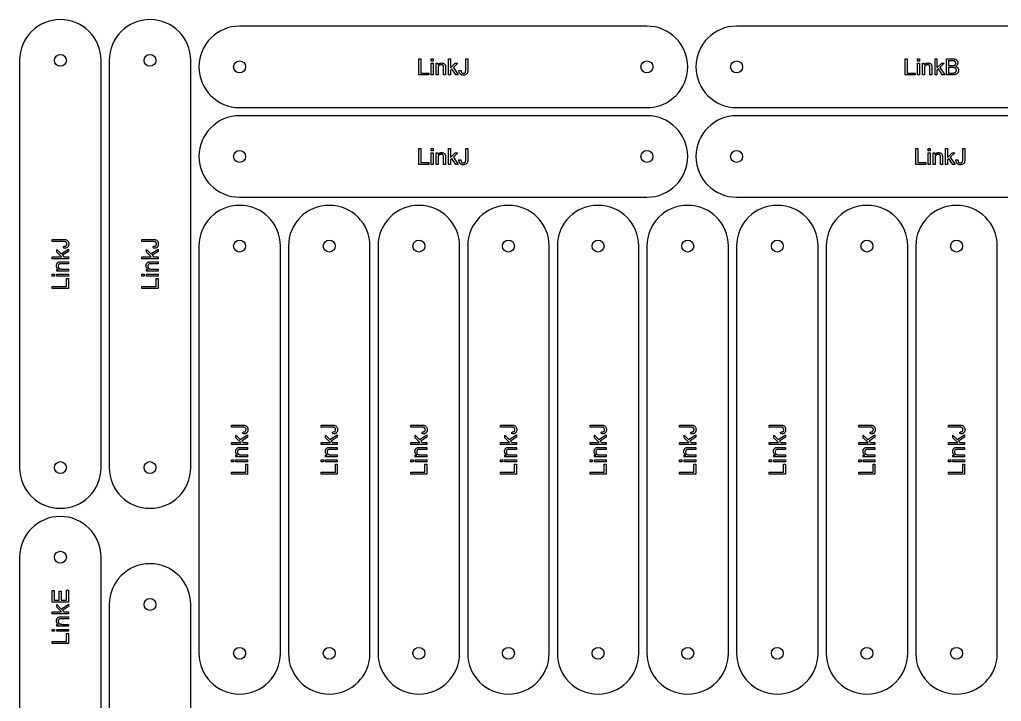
# Model space of a CAD drawing. Header units: millimetres. Extents: x 18 to 1176, y 18 to 1180.
# Drawn here: x 18 to 741, y 677 to 1180 of the extents above; entities that cross this region are included whole.
import ezdxf

# ---------------------------------------------------------------- set-up
doc = ezdxf.new("R2010")
doc.units = ezdxf.units.MM
doc.layers.add('cut', color=5, linetype='Continuous', true_color=0x0000ff)
doc.layers.add('line engraving', color=1, linetype='Continuous', true_color=0xff0000)

msp = doc.modelspace()

# ---------------------------------------------------------------- linework, layer by layer
at = {"layer": 'cut', "color": 5, "true_color": 0x0000ff}
for points in [[(18, 1149.6), (18, 849.6, 1), (78, 849.6), (78, 1149.6, 1)], [(84, 1149.6), (84, 849.6, 1), (144, 849.6), (144, 1149.6, 1)], [(180, 1114.8), (480, 1114.8, 1), (480, 1174.8), (180, 1174.8, 1)], [(795, 1114.8, 1), (795, 1174.8), (546, 1174.8, 1), (546, 1114.8)], [(180, 1048.8), (480, 1048.8, 1), (480, 1108.8), (180, 1108.8, 1)], [(546, 1048.8), (846, 1048.8, 1), (846, 1108.8), (546, 1108.8, 1)], [(150, 1012.8), (150, 712.8, 1), (210, 712.8), (210, 1012.8, 1)], [(216, 1012.8), (216, 712.8, 1), (276, 712.8), (276, 1012.8, 1)], [(282, 1012.8), (282, 712.8, 1), (342, 712.8), (342, 1012.8, 1)], [(348, 1012.8), (348, 712.8, 1), (408, 712.8), (408, 1012.8, 1)], [(414, 1012.8), (414, 712.8, 1), (474, 712.8), (474, 1012.8, 1)], [(480, 1012.8), (480, 712.8, 1), (540, 712.8), (540, 1012.8, 1)], [(546, 1012.8), (546, 712.8, 1), (606, 712.8), (606, 1012.8, 1)], [(612, 1012.8), (612, 712.8, 1), (672, 712.8), (672, 1012.8, 1)], [(678, 1012.8), (678, 712.8, 1), (738, 712.8), (738, 1012.8, 1)], [(18, 783.6), (18, 448.8, 1), (78, 448.8), (78, 783.6, 1)], [(84, 748.8), (84, 448.8, 1), (144, 448.8), (144, 748.8, 1)]]:
    msp.add_lwpolyline(points, format="xyb", close=True, dxfattribs=at)
for centre in [(48, 1149.6), (114, 1149.6), (180, 1144.8), (480, 1144.8), (546, 1144.8), (180, 1078.8), (480, 1078.8), (546, 1078.8), (180, 1012.8), (246, 1012.8), (312, 1012.8), (378, 1012.8), (444, 1012.8), (510, 1012.8), (576, 1012.8), (642, 1012.8), (708, 1012.8), (48, 849.6), (114, 849.6), (48, 783.6), (114, 748.8), (180, 712.8), (246, 712.8), (312, 712.8), (378, 712.8), (444, 712.8), (510, 712.8), (576, 712.8), (642, 712.8), (708, 712.8)]:
    msp.add_circle(centre, 4.4, dxfattribs=at)
at = {"layer": 'line engraving', "color": 1, "true_color": 0xff0000}
for points in [[(311.91, 1138.87), (311.91, 1150.73), (313.48, 1150.73), (313.48, 1140.27), (319.32, 1140.27), (319.32, 1138.87), (311.91, 1138.87)], [(321.01, 1149.06), (321.01, 1150.73), (322.47, 1150.73), (322.47, 1149.06), (321.01, 1149.06)], [(333.91, 1138.87), (333.91, 1150.73), (335.36, 1150.73), (335.36, 1143.97), (338.81, 1147.46), (340.69, 1147.46), (337.41, 1144.27), (341.03, 1138.87), (339.23, 1138.87), (336.39, 1143.26), (335.36, 1142.28), (335.36, 1138.87), (333.91, 1138.87)], [(341.57, 1142.24), (342.98, 1142.43), (343, 1142.1), (343.04, 1141.8), (343.08, 1141.53), (343.14, 1141.29), (343.21, 1141.07), (343.29, 1140.87), (343.39, 1140.71), (343.49, 1140.57), (343.74, 1140.35), (344.03, 1140.19), (344.37, 1140.1), (344.75, 1140.07), (345.03, 1140.08), (345.3, 1140.14), (345.54, 1140.22), (345.77, 1140.34), (345.96, 1140.49), (346.13, 1140.66), (346.26, 1140.85), (346.36, 1141.07), (346.43, 1141.34), (346.48, 1141.68), (346.51, 1142.08), (346.52, 1142.56), (346.52, 1150.73), (348.09, 1150.73), (348.09, 1142.65), (348.08, 1142.29), (348.07, 1141.95), (348.04, 1141.63), (348, 1141.33), (347.95, 1141.05), (347.89, 1140.79), (347.81, 1140.56), (347.73, 1140.34), (347.52, 1139.96), (347.26, 1139.62), (346.95, 1139.34), (346.59, 1139.1), (346.18, 1138.91), (345.74, 1138.78), (345.26, 1138.69), (344.76, 1138.67), (344.38, 1138.68), (344.02, 1138.72), (343.69, 1138.79), (343.38, 1138.89), (343.09, 1139.02), (342.83, 1139.17), (342.58, 1139.36), (342.36, 1139.57), (342.17, 1139.8), (342, 1140.07), (341.86, 1140.36), (341.75, 1140.68), (341.67, 1141.03), (341.61, 1141.4), (341.57, 1141.81), (341.57, 1142.24)], [(670.14, 1138.87), (670.14, 1150.73), (671.71, 1150.73), (671.71, 1140.27), (677.55, 1140.27), (677.55, 1138.87), (670.14, 1138.87)], [(679.24, 1149.06), (679.24, 1150.73), (680.7, 1150.73), (680.7, 1149.06), (679.24, 1149.06)], [(692.13, 1138.87), (692.13, 1150.73), (693.59, 1150.73), (693.59, 1143.97), (697.04, 1147.46), (698.92, 1147.46), (695.64, 1144.27), (699.25, 1138.87), (697.46, 1138.87), (694.62, 1143.26), (693.59, 1142.28), (693.59, 1138.87), (692.13, 1138.87)], [(700.53, 1138.87), (700.53, 1150.73), (704.98, 1150.73), (705.31, 1150.72), (705.63, 1150.71), (705.92, 1150.68), (706.21, 1150.64), (706.47, 1150.59), (706.72, 1150.53), (706.95, 1150.45), (707.16, 1150.37), (707.55, 1150.17), (707.89, 1149.91), (708.19, 1149.61), (708.45, 1149.26), (708.65, 1148.88), (708.8, 1148.5), (708.88, 1148.1), (708.91, 1147.7), (708.89, 1147.32), (708.81, 1146.96), (708.68, 1146.61), (708.5, 1146.26), (708.27, 1145.94), (707.98, 1145.66), (707.64, 1145.4), (707.25, 1145.18), (707.51, 1145.09), (707.76, 1144.99), (707.99, 1144.88), (708.21, 1144.75), (708.4, 1144.61), (708.59, 1144.46), (708.76, 1144.29), (708.91, 1144.1), (709.04, 1143.91), (709.16, 1143.71), (709.26, 1143.5), (709.34, 1143.28), (709.41, 1143.05), (709.45, 1142.81), (709.48, 1142.56), (709.49, 1142.31), (709.46, 1141.9), (709.4, 1141.5), (709.29, 1141.12), (709.13, 1140.76), (708.95, 1140.42), (708.74, 1140.13), (708.51, 1139.87), (708.26, 1139.66), (707.99, 1139.47), (707.68, 1139.31), (707.34, 1139.18), (706.97, 1139.07), (706.55, 1138.98), (706.1, 1138.92), (705.6, 1138.88), (705.05, 1138.87), (700.53, 1138.87)], [(321.01, 1138.87), (321.01, 1147.46), (322.47, 1147.46), (322.47, 1138.87), (321.01, 1138.87)], [(324.69, 1138.87), (324.69, 1147.46), (326, 1147.46), (326, 1146.24), (326.25, 1146.57), (326.52, 1146.86), (326.82, 1147.1), (327.15, 1147.3), (327.51, 1147.46), (327.89, 1147.57), (328.3, 1147.63), (328.73, 1147.66), (329.11, 1147.64), (329.48, 1147.59), (329.82, 1147.5), (330.16, 1147.38), (330.46, 1147.23), (330.73, 1147.05), (330.95, 1146.86), (331.13, 1146.64), (331.28, 1146.41), (331.41, 1146.15), (331.51, 1145.87), (331.59, 1145.57), (331.62, 1145.33), (331.65, 1145.01), (331.66, 1144.62), (331.67, 1144.15), (331.67, 1138.87), (330.21, 1138.87), (330.21, 1144.1), (330.2, 1144.51), (330.17, 1144.87), (330.11, 1145.18), (330.04, 1145.43), (329.94, 1145.64), (329.8, 1145.82), (329.64, 1145.99), (329.44, 1146.13), (329.21, 1146.25), (328.97, 1146.33), (328.7, 1146.38), (328.42, 1146.39), (328.19, 1146.38), (327.97, 1146.36), (327.76, 1146.31), (327.56, 1146.25), (327.36, 1146.16), (327.17, 1146.06), (326.99, 1145.94), (326.82, 1145.8), (326.66, 1145.64), (326.52, 1145.44), (326.41, 1145.21), (326.31, 1144.95), (326.24, 1144.65), (326.18, 1144.32), (326.15, 1143.96), (326.14, 1143.56), (326.14, 1138.87), (324.69, 1138.87)], [(679.24, 1138.87), (679.24, 1147.46), (680.7, 1147.46), (680.7, 1138.87), (679.24, 1138.87)], [(682.91, 1138.87), (682.91, 1147.46), (684.22, 1147.46), (684.22, 1146.24), (684.47, 1146.57), (684.75, 1146.86), (685.05, 1147.1), (685.38, 1147.3), (685.73, 1147.46), (686.12, 1147.57), (686.52, 1147.63), (686.96, 1147.66), (687.34, 1147.64), (687.7, 1147.59), (688.05, 1147.5), (688.38, 1147.38), (688.69, 1147.23), (688.95, 1147.05), (689.18, 1146.86), (689.36, 1146.64), (689.51, 1146.41), (689.63, 1146.15), (689.74, 1145.87), (689.81, 1145.57), (689.85, 1145.33), (689.87, 1145.01), (689.89, 1144.62), (689.89, 1144.15), (689.89, 1138.87), (688.44, 1138.87), (688.44, 1144.1), (688.43, 1144.51), (688.39, 1144.87), (688.34, 1145.18), (688.27, 1145.43), (688.17, 1145.64), (688.03, 1145.82), (687.86, 1145.99), (687.66, 1146.13), (687.44, 1146.25), (687.19, 1146.33), (686.93, 1146.38), (686.65, 1146.39), (686.42, 1146.38), (686.2, 1146.36), (685.99, 1146.31), (685.78, 1146.25), (685.59, 1146.16), (685.4, 1146.06), (685.22, 1145.94), (685.04, 1145.8), (684.89, 1145.64), (684.75, 1145.44), (684.63, 1145.21), (684.54, 1144.95), (684.46, 1144.65), (684.41, 1144.32), (684.38, 1143.96), (684.37, 1143.56), (684.37, 1138.87), (682.91, 1138.87)], [(702.1, 1145.75), (704.67, 1145.75), (705.15, 1145.76), (705.56, 1145.78), (705.9, 1145.82), (706.16, 1145.88), (706.44, 1145.99), (706.69, 1146.12), (706.89, 1146.28), (707.06, 1146.47), (707.2, 1146.69), (707.29, 1146.94), (707.35, 1147.21), (707.37, 1147.51), (707.35, 1147.8), (707.3, 1148.07), (707.21, 1148.32), (707.08, 1148.55), (706.93, 1148.76), (706.74, 1148.93), (706.52, 1149.06), (706.27, 1149.16), (706.13, 1149.2), (705.96, 1149.24), (705.77, 1149.27), (705.56, 1149.29), (705.32, 1149.31), (705.06, 1149.32), (704.78, 1149.33), (704.47, 1149.33), (702.1, 1149.33), (702.1, 1145.75)], [(702.1, 1140.27), (705.05, 1140.27), (705.41, 1140.27), (705.7, 1140.28), (705.94, 1140.3), (706.12, 1140.33), (706.38, 1140.38), (706.62, 1140.46), (706.83, 1140.54), (707.03, 1140.65), (707.2, 1140.78), (707.36, 1140.93), (707.5, 1141.11), (707.63, 1141.31), (707.73, 1141.53), (707.8, 1141.78), (707.85, 1142.03), (707.86, 1142.31), (707.84, 1142.63), (707.78, 1142.93), (707.67, 1143.21), (707.52, 1143.46), (707.33, 1143.69), (707.12, 1143.88), (706.86, 1144.03), (706.58, 1144.15), (706.24, 1144.24), (705.84, 1144.3), (705.38, 1144.33), (704.84, 1144.35), (702.1, 1144.35), (702.1, 1140.27)], [(311.91, 1072.87), (311.91, 1084.73), (313.48, 1084.73), (313.48, 1074.27), (319.32, 1074.27), (319.32, 1072.87), (311.91, 1072.87)], [(321.01, 1083.06), (321.01, 1084.73), (322.47, 1084.73), (322.47, 1083.06), (321.01, 1083.06)], [(333.91, 1072.87), (333.91, 1084.73), (335.36, 1084.73), (335.36, 1077.97), (338.81, 1081.46), (340.69, 1081.46), (337.41, 1078.27), (341.03, 1072.87), (339.23, 1072.87), (336.39, 1077.26), (335.36, 1076.28), (335.36, 1072.87), (333.91, 1072.87)], [(341.57, 1076.24), (342.98, 1076.43), (343, 1076.1), (343.04, 1075.8), (343.08, 1075.53), (343.14, 1075.29), (343.21, 1075.07), (343.29, 1074.87), (343.39, 1074.71), (343.49, 1074.57), (343.74, 1074.35), (344.03, 1074.19), (344.37, 1074.1), (344.75, 1074.07), (345.03, 1074.08), (345.3, 1074.14), (345.54, 1074.22), (345.77, 1074.34), (345.96, 1074.49), (346.13, 1074.66), (346.26, 1074.85), (346.36, 1075.07), (346.43, 1075.34), (346.48, 1075.68), (346.51, 1076.08), (346.52, 1076.56), (346.52, 1084.73), (348.09, 1084.73), (348.09, 1076.65), (348.08, 1076.29), (348.07, 1075.95), (348.04, 1075.63), (348, 1075.33), (347.95, 1075.05), (347.89, 1074.79), (347.81, 1074.56), (347.73, 1074.34), (347.52, 1073.96), (347.26, 1073.62), (346.95, 1073.34), (346.59, 1073.1), (346.18, 1072.91), (345.74, 1072.78), (345.26, 1072.69), (344.76, 1072.67), (344.38, 1072.68), (344.02, 1072.72), (343.69, 1072.79), (343.38, 1072.89), (343.09, 1073.02), (342.83, 1073.17), (342.58, 1073.36), (342.36, 1073.57), (342.17, 1073.8), (342, 1074.07), (341.86, 1074.36), (341.75, 1074.68), (341.67, 1075.03), (341.61, 1075.4), (341.57, 1075.81), (341.57, 1076.24)], [(677.91, 1072.87), (677.91, 1084.73), (679.48, 1084.73), (679.48, 1074.27), (685.32, 1074.27), (685.32, 1072.87), (677.91, 1072.87)], [(687.01, 1083.06), (687.01, 1084.73), (688.47, 1084.73), (688.47, 1083.06), (687.01, 1083.06)], [(699.91, 1072.87), (699.91, 1084.73), (701.36, 1084.73), (701.36, 1077.97), (704.81, 1081.46), (706.69, 1081.46), (703.41, 1078.27), (707.03, 1072.87), (705.23, 1072.87), (702.39, 1077.26), (701.36, 1076.28), (701.36, 1072.87), (699.91, 1072.87)], [(707.57, 1076.24), (708.98, 1076.43), (709, 1076.1), (709.04, 1075.8), (709.08, 1075.53), (709.14, 1075.29), (709.21, 1075.07), (709.29, 1074.87), (709.39, 1074.71), (709.49, 1074.57), (709.74, 1074.35), (710.03, 1074.19), (710.37, 1074.1), (710.75, 1074.07), (711.03, 1074.08), (711.3, 1074.14), (711.54, 1074.22), (711.77, 1074.34), (711.96, 1074.49), (712.13, 1074.66), (712.26, 1074.85), (712.36, 1075.07), (712.43, 1075.34), (712.48, 1075.68), (712.51, 1076.08), (712.52, 1076.56), (712.52, 1084.73), (714.09, 1084.73), (714.09, 1076.65), (714.08, 1076.29), (714.07, 1075.95), (714.04, 1075.63), (714, 1075.33), (713.95, 1075.05), (713.89, 1074.79), (713.81, 1074.56), (713.73, 1074.34), (713.52, 1073.96), (713.26, 1073.62), (712.95, 1073.34), (712.59, 1073.1), (712.18, 1072.91), (711.74, 1072.78), (711.26, 1072.69), (710.76, 1072.67), (710.38, 1072.68), (710.02, 1072.72), (709.69, 1072.79), (709.38, 1072.89), (709.09, 1073.02), (708.83, 1073.17), (708.58, 1073.36), (708.36, 1073.57), (708.17, 1073.8), (708, 1074.07), (707.86, 1074.36), (707.75, 1074.68), (707.67, 1075.03), (707.61, 1075.4), (707.57, 1075.81), (707.57, 1076.24)], [(321.01, 1072.87), (321.01, 1081.46), (322.47, 1081.46), (322.47, 1072.87), (321.01, 1072.87)], [(324.69, 1072.87), (324.69, 1081.46), (326, 1081.46), (326, 1080.24), (326.25, 1080.57), (326.52, 1080.86), (326.82, 1081.1), (327.15, 1081.3), (327.51, 1081.46), (327.89, 1081.57), (328.3, 1081.63), (328.73, 1081.66), (329.11, 1081.64), (329.48, 1081.59), (329.82, 1081.5), (330.16, 1081.38), (330.46, 1081.23), (330.73, 1081.05), (330.95, 1080.86), (331.13, 1080.64), (331.28, 1080.41), (331.41, 1080.15), (331.51, 1079.87), (331.59, 1079.57), (331.62, 1079.33), (331.65, 1079.01), (331.66, 1078.62), (331.67, 1078.15), (331.67, 1072.87), (330.21, 1072.87), (330.21, 1078.1), (330.2, 1078.51), (330.17, 1078.87), (330.11, 1079.18), (330.04, 1079.43), (329.94, 1079.64), (329.8, 1079.82), (329.64, 1079.99), (329.44, 1080.13), (329.21, 1080.25), (328.97, 1080.33), (328.7, 1080.38), (328.42, 1080.39), (328.19, 1080.38), (327.97, 1080.36), (327.76, 1080.31), (327.56, 1080.25), (327.36, 1080.16), (327.17, 1080.06), (326.99, 1079.94), (326.82, 1079.8), (326.66, 1079.64), (326.52, 1079.44), (326.41, 1079.21), (326.31, 1078.95), (326.24, 1078.65), (326.18, 1078.32), (326.15, 1077.96), (326.14, 1077.56), (326.14, 1072.87), (324.69, 1072.87)], [(687.01, 1072.87), (687.01, 1081.46), (688.47, 1081.46), (688.47, 1072.87), (687.01, 1072.87)], [(690.69, 1072.87), (690.69, 1081.46), (692, 1081.46), (692, 1080.24), (692.25, 1080.57), (692.52, 1080.86), (692.82, 1081.1), (693.15, 1081.3), (693.51, 1081.46), (693.89, 1081.57), (694.3, 1081.63), (694.73, 1081.66), (695.11, 1081.64), (695.48, 1081.59), (695.82, 1081.5), (696.16, 1081.38), (696.46, 1081.23), (696.73, 1081.05), (696.95, 1080.86), (697.13, 1080.64), (697.28, 1080.41), (697.41, 1080.15), (697.51, 1079.87), (697.59, 1079.57), (697.62, 1079.33), (697.65, 1079.01), (697.66, 1078.62), (697.67, 1078.15), (697.67, 1072.87), (696.21, 1072.87), (696.21, 1078.1), (696.2, 1078.51), (696.17, 1078.87), (696.11, 1079.18), (696.04, 1079.43), (695.94, 1079.64), (695.8, 1079.82), (695.64, 1079.99), (695.44, 1080.13), (695.21, 1080.25), (694.97, 1080.33), (694.7, 1080.38), (694.42, 1080.39), (694.19, 1080.38), (693.97, 1080.36), (693.76, 1080.31), (693.56, 1080.25), (693.36, 1080.16), (693.17, 1080.06), (692.99, 1079.94), (692.82, 1079.8), (692.66, 1079.64), (692.52, 1079.44), (692.41, 1079.21), (692.31, 1078.95), (692.24, 1078.65), (692.18, 1078.32), (692.15, 1077.96), (692.14, 1077.56), (692.14, 1072.87), (690.69, 1072.87)], [(50.56, 1011.17), (50.37, 1012.58), (50.7, 1012.6), (51, 1012.64), (51.27, 1012.68), (51.51, 1012.74), (51.73, 1012.81), (51.93, 1012.89), (52.09, 1012.99), (52.23, 1013.09), (52.45, 1013.34), (52.61, 1013.63), (52.7, 1013.97), (52.73, 1014.35), (52.72, 1014.63), (52.66, 1014.9), (52.58, 1015.14), (52.46, 1015.37), (52.31, 1015.56), (52.14, 1015.73), (51.95, 1015.86), (51.73, 1015.96), (51.46, 1016.03), (51.12, 1016.08), (50.72, 1016.11), (50.24, 1016.12), (42.07, 1016.12), (42.07, 1017.69), (50.15, 1017.69), (50.51, 1017.68), (50.85, 1017.67), (51.17, 1017.64), (51.47, 1017.6), (51.75, 1017.55), (52.01, 1017.49), (52.24, 1017.41), (52.46, 1017.33), (52.84, 1017.12), (53.18, 1016.86), (53.46, 1016.55), (53.7, 1016.19), (53.89, 1015.78), (54.02, 1015.34), (54.11, 1014.86), (54.13, 1014.36), (54.12, 1013.98), (54.08, 1013.62), (54.01, 1013.29), (53.91, 1012.98), (53.78, 1012.69), (53.63, 1012.43), (53.44, 1012.18), (53.23, 1011.96), (53, 1011.77), (52.73, 1011.6), (52.44, 1011.46), (52.12, 1011.35), (51.77, 1011.27), (51.4, 1011.21), (50.99, 1011.17), (50.56, 1011.17)], [(116.56, 1011.17), (116.37, 1012.58), (116.7, 1012.6), (117, 1012.64), (117.27, 1012.68), (117.51, 1012.74), (117.73, 1012.81), (117.93, 1012.89), (118.09, 1012.99), (118.23, 1013.09), (118.45, 1013.34), (118.61, 1013.63), (118.7, 1013.97), (118.73, 1014.35), (118.72, 1014.63), (118.66, 1014.9), (118.58, 1015.14), (118.46, 1015.37), (118.31, 1015.56), (118.14, 1015.73), (117.95, 1015.86), (117.73, 1015.96), (117.46, 1016.03), (117.12, 1016.08), (116.72, 1016.11), (116.24, 1016.12), (108.07, 1016.12), (108.07, 1017.69), (116.15, 1017.69), (116.51, 1017.68), (116.85, 1017.67), (117.17, 1017.64), (117.47, 1017.6), (117.75, 1017.55), (118.01, 1017.49), (118.24, 1017.41), (118.46, 1017.33), (118.84, 1017.12), (119.18, 1016.86), (119.46, 1016.55), (119.7, 1016.19), (119.89, 1015.78), (120.02, 1015.34), (120.11, 1014.86), (120.13, 1014.36), (120.12, 1013.98), (120.08, 1013.62), (120.01, 1013.29), (119.91, 1012.98), (119.78, 1012.69), (119.63, 1012.43), (119.44, 1012.18), (119.23, 1011.96), (119, 1011.77), (118.73, 1011.6), (118.44, 1011.46), (118.12, 1011.35), (117.77, 1011.27), (117.4, 1011.21), (116.99, 1011.17), (116.56, 1011.17)], [(53.93, 1003.51), (42.07, 1003.51), (42.07, 1004.96), (48.83, 1004.96), (45.34, 1008.41), (45.34, 1010.29), (48.53, 1007.01), (53.93, 1010.63), (53.93, 1008.83), (49.54, 1005.99), (50.52, 1004.96), (53.93, 1004.96), (53.93, 1003.51)], [(119.93, 1003.51), (108.07, 1003.51), (108.07, 1004.96), (114.83, 1004.96), (111.34, 1008.41), (111.34, 1010.29), (114.53, 1007.01), (119.93, 1010.63), (119.93, 1008.83), (115.54, 1005.99), (116.52, 1004.96), (119.93, 1004.96), (119.93, 1003.51)], [(53.93, 994.29), (45.34, 994.29), (45.34, 995.6), (46.56, 995.6), (46.23, 995.85), (45.94, 996.12), (45.7, 996.42), (45.5, 996.75), (45.34, 997.11), (45.23, 997.49), (45.17, 997.9), (45.14, 998.33), (45.16, 998.71), (45.21, 999.08), (45.3, 999.42), (45.42, 999.76), (45.57, 1000.06), (45.75, 1000.33), (45.94, 1000.55), (46.16, 1000.73), (46.39, 1000.88), (46.65, 1001.01), (46.93, 1001.11), (47.23, 1001.19), (47.47, 1001.22), (47.79, 1001.25), (48.18, 1001.26), (48.65, 1001.27), (53.93, 1001.27), (53.93, 999.81), (48.7, 999.81), (48.29, 999.8), (47.93, 999.77), (47.62, 999.71), (47.37, 999.64), (47.16, 999.54), (46.98, 999.4), (46.81, 999.24), (46.67, 999.04), (46.55, 998.81), (46.47, 998.57), (46.42, 998.3), (46.41, 998.02), (46.42, 997.79), (46.44, 997.57), (46.49, 997.36), (46.55, 997.16), (46.64, 996.96), (46.74, 996.77), (46.86, 996.59), (47, 996.42), (47.16, 996.26), (47.36, 996.12), (47.59, 996.01), (47.85, 995.91), (48.15, 995.84), (48.48, 995.78), (48.84, 995.75), (49.24, 995.74), (53.93, 995.74), (53.93, 994.29)], [(119.93, 994.29), (111.34, 994.29), (111.34, 995.6), (112.56, 995.6), (112.23, 995.85), (111.94, 996.12), (111.7, 996.42), (111.5, 996.75), (111.34, 997.11), (111.23, 997.49), (111.17, 997.9), (111.14, 998.33), (111.16, 998.71), (111.21, 999.08), (111.3, 999.42), (111.42, 999.76), (111.57, 1000.06), (111.75, 1000.33), (111.94, 1000.55), (112.16, 1000.73), (112.39, 1000.88), (112.65, 1001.01), (112.93, 1001.11), (113.23, 1001.19), (113.47, 1001.22), (113.79, 1001.25), (114.18, 1001.26), (114.65, 1001.27), (119.93, 1001.27), (119.93, 999.81), (114.7, 999.81), (114.29, 999.8), (113.93, 999.77), (113.62, 999.71), (113.37, 999.64), (113.16, 999.54), (112.98, 999.4), (112.81, 999.24), (112.67, 999.04), (112.55, 998.81), (112.47, 998.57), (112.42, 998.3), (112.41, 998.02), (112.42, 997.79), (112.44, 997.57), (112.49, 997.36), (112.55, 997.16), (112.64, 996.96), (112.74, 996.77), (112.86, 996.59), (113, 996.42), (113.16, 996.26), (113.36, 996.12), (113.59, 996.01), (113.85, 995.91), (114.15, 995.84), (114.48, 995.78), (114.84, 995.75), (115.24, 995.74), (119.93, 995.74), (119.93, 994.29)], [(43.74, 990.61), (42.07, 990.61), (42.07, 992.07), (43.74, 992.07), (43.74, 990.61)], [(53.93, 990.61), (45.34, 990.61), (45.34, 992.07), (53.93, 992.07), (53.93, 990.61)], [(109.74, 990.61), (108.07, 990.61), (108.07, 992.07), (109.74, 992.07), (109.74, 990.61)], [(119.93, 990.61), (111.34, 990.61), (111.34, 992.07), (119.93, 992.07), (119.93, 990.61)], [(53.93, 981.51), (42.07, 981.51), (42.07, 983.08), (52.53, 983.08), (52.53, 988.92), (53.93, 988.92), (53.93, 981.51)], [(119.93, 981.51), (108.07, 981.51), (108.07, 983.08), (118.53, 983.08), (118.53, 988.92), (119.93, 988.92), (119.93, 981.51)], [(182.56, 874.37), (182.37, 875.78), (182.7, 875.8), (183, 875.84), (183.27, 875.88), (183.51, 875.94), (183.73, 876.01), (183.93, 876.09), (184.09, 876.19), (184.23, 876.29), (184.45, 876.54), (184.61, 876.83), (184.7, 877.17), (184.73, 877.55), (184.72, 877.83), (184.66, 878.1), (184.58, 878.34), (184.46, 878.57), (184.31, 878.76), (184.14, 878.93), (183.95, 879.06), (183.73, 879.16), (183.46, 879.23), (183.12, 879.28), (182.72, 879.31), (182.24, 879.32), (174.07, 879.32), (174.07, 880.89), (182.15, 880.89), (182.51, 880.88), (182.85, 880.87), (183.17, 880.84), (183.47, 880.8), (183.75, 880.75), (184.01, 880.69), (184.24, 880.61), (184.46, 880.53), (184.84, 880.32), (185.18, 880.06), (185.46, 879.75), (185.7, 879.39), (185.89, 878.98), (186.02, 878.54), (186.11, 878.06), (186.13, 877.56), (186.12, 877.18), (186.08, 876.82), (186.01, 876.49), (185.91, 876.18), (185.78, 875.89), (185.63, 875.63), (185.44, 875.38), (185.23, 875.16), (185, 874.97), (184.73, 874.8), (184.44, 874.66), (184.12, 874.55), (183.77, 874.47), (183.4, 874.41), (182.99, 874.37), (182.56, 874.37)], [(248.56, 874.37), (248.37, 875.78), (248.7, 875.8), (249, 875.84), (249.27, 875.88), (249.51, 875.94), (249.73, 876.01), (249.93, 876.09), (250.09, 876.19), (250.23, 876.29), (250.45, 876.54), (250.61, 876.83), (250.7, 877.17), (250.73, 877.55), (250.72, 877.83), (250.66, 878.1), (250.58, 878.34), (250.46, 878.57), (250.31, 878.76), (250.14, 878.93), (249.95, 879.06), (249.73, 879.16), (249.46, 879.23), (249.12, 879.28), (248.72, 879.31), (248.24, 879.32), (240.07, 879.32), (240.07, 880.89), (248.15, 880.89), (248.51, 880.88), (248.85, 880.87), (249.17, 880.84), (249.47, 880.8), (249.75, 880.75), (250.01, 880.69), (250.24, 880.61), (250.46, 880.53), (250.84, 880.32), (251.18, 880.06), (251.46, 879.75), (251.7, 879.39), (251.89, 878.98), (252.02, 878.54), (252.11, 878.06), (252.13, 877.56), (252.12, 877.18), (252.08, 876.82), (252.01, 876.49), (251.91, 876.18), (251.78, 875.89), (251.63, 875.63), (251.44, 875.38), (251.23, 875.16), (251, 874.97), (250.73, 874.8), (250.44, 874.66), (250.12, 874.55), (249.77, 874.47), (249.4, 874.41), (248.99, 874.37), (248.56, 874.37)], [(314.56, 874.37), (314.37, 875.78), (314.7, 875.8), (315, 875.84), (315.27, 875.88), (315.51, 875.94), (315.73, 876.01), (315.93, 876.09), (316.09, 876.19), (316.23, 876.29), (316.45, 876.54), (316.61, 876.83), (316.7, 877.17), (316.73, 877.55), (316.72, 877.83), (316.66, 878.1), (316.58, 878.34), (316.46, 878.57), (316.31, 878.76), (316.14, 878.93), (315.95, 879.06), (315.73, 879.16), (315.46, 879.23), (315.12, 879.28), (314.72, 879.31), (314.24, 879.32), (306.07, 879.32), (306.07, 880.89), (314.15, 880.89), (314.51, 880.88), (314.85, 880.87), (315.17, 880.84), (315.47, 880.8), (315.75, 880.75), (316.01, 880.69), (316.24, 880.61), (316.46, 880.53), (316.84, 880.32), (317.18, 880.06), (317.46, 879.75), (317.7, 879.39), (317.89, 878.98), (318.02, 878.54), (318.11, 878.06), (318.13, 877.56), (318.12, 877.18), (318.08, 876.82), (318.01, 876.49), (317.91, 876.18), (317.78, 875.89), (317.63, 875.63), (317.44, 875.38), (317.23, 875.16), (317, 874.97), (316.73, 874.8), (316.44, 874.66), (316.12, 874.55), (315.77, 874.47), (315.4, 874.41), (314.99, 874.37), (314.56, 874.37)], [(380.56, 874.37), (380.37, 875.78), (380.7, 875.8), (381, 875.84), (381.27, 875.88), (381.51, 875.94), (381.73, 876.01), (381.93, 876.09), (382.09, 876.19), (382.23, 876.29), (382.45, 876.54), (382.61, 876.83), (382.7, 877.17), (382.73, 877.55), (382.72, 877.83), (382.66, 878.1), (382.58, 878.34), (382.46, 878.57), (382.31, 878.76), (382.14, 878.93), (381.95, 879.06), (381.73, 879.16), (381.46, 879.23), (381.12, 879.28), (380.72, 879.31), (380.24, 879.32), (372.07, 879.32), (372.07, 880.89), (380.15, 880.89), (380.51, 880.88), (380.85, 880.87), (381.17, 880.84), (381.47, 880.8), (381.75, 880.75), (382.01, 880.69), (382.24, 880.61), (382.46, 880.53), (382.84, 880.32), (383.18, 880.06), (383.46, 879.75), (383.7, 879.39), (383.89, 878.98), (384.02, 878.54), (384.11, 878.06), (384.13, 877.56), (384.12, 877.18), (384.08, 876.82), (384.01, 876.49), (383.91, 876.18), (383.78, 875.89), (383.63, 875.63), (383.44, 875.38), (383.23, 875.16), (383, 874.97), (382.73, 874.8), (382.44, 874.66), (382.12, 874.55), (381.77, 874.47), (381.4, 874.41), (380.99, 874.37), (380.56, 874.37)], [(446.56, 874.37), (446.37, 875.78), (446.7, 875.8), (447, 875.84), (447.27, 875.88), (447.51, 875.94), (447.73, 876.01), (447.93, 876.09), (448.09, 876.19), (448.23, 876.29), (448.45, 876.54), (448.61, 876.83), (448.7, 877.17), (448.73, 877.55), (448.72, 877.83), (448.66, 878.1), (448.58, 878.34), (448.46, 878.57), (448.31, 878.76), (448.14, 878.93), (447.95, 879.06), (447.73, 879.16), (447.46, 879.23), (447.12, 879.28), (446.72, 879.31), (446.24, 879.32), (438.07, 879.32), (438.07, 880.89), (446.15, 880.89), (446.51, 880.88), (446.85, 880.87), (447.17, 880.84), (447.47, 880.8), (447.75, 880.75), (448.01, 880.69), (448.24, 880.61), (448.46, 880.53), (448.84, 880.32), (449.18, 880.06), (449.46, 879.75), (449.7, 879.39), (449.89, 878.98), (450.02, 878.54), (450.11, 878.06), (450.13, 877.56), (450.12, 877.18), (450.08, 876.82), (450.01, 876.49), (449.91, 876.18), (449.78, 875.89), (449.63, 875.63), (449.44, 875.38), (449.23, 875.16), (449, 874.97), (448.73, 874.8), (448.44, 874.66), (448.12, 874.55), (447.77, 874.47), (447.4, 874.41), (446.99, 874.37), (446.56, 874.37)], [(512.56, 874.37), (512.37, 875.78), (512.7, 875.8), (513, 875.84), (513.27, 875.88), (513.51, 875.94), (513.73, 876.01), (513.93, 876.09), (514.09, 876.19), (514.23, 876.29), (514.45, 876.54), (514.61, 876.83), (514.7, 877.17), (514.73, 877.55), (514.72, 877.83), (514.66, 878.1), (514.58, 878.34), (514.46, 878.57), (514.31, 878.76), (514.14, 878.93), (513.95, 879.06), (513.73, 879.16), (513.46, 879.23), (513.12, 879.28), (512.72, 879.31), (512.24, 879.32), (504.07, 879.32), (504.07, 880.89), (512.15, 880.89), (512.51, 880.88), (512.85, 880.87), (513.17, 880.84), (513.47, 880.8), (513.75, 880.75), (514.01, 880.69), (514.24, 880.61), (514.46, 880.53), (514.84, 880.32), (515.18, 880.06), (515.46, 879.75), (515.7, 879.39), (515.89, 878.98), (516.02, 878.54), (516.11, 878.06), (516.13, 877.56), (516.12, 877.18), (516.08, 876.82), (516.01, 876.49), (515.91, 876.18), (515.78, 875.89), (515.63, 875.63), (515.44, 875.38), (515.23, 875.16), (515, 874.97), (514.73, 874.8), (514.44, 874.66), (514.12, 874.55), (513.77, 874.47), (513.4, 874.41), (512.99, 874.37), (512.56, 874.37)], [(578.56, 874.37), (578.37, 875.78), (578.7, 875.8), (579, 875.84), (579.27, 875.88), (579.51, 875.94), (579.73, 876.01), (579.93, 876.09), (580.09, 876.19), (580.23, 876.29), (580.45, 876.54), (580.61, 876.83), (580.7, 877.17), (580.73, 877.55), (580.72, 877.83), (580.66, 878.1), (580.58, 878.34), (580.46, 878.57), (580.31, 878.76), (580.14, 878.93), (579.95, 879.06), (579.73, 879.16), (579.46, 879.23), (579.12, 879.28), (578.72, 879.31), (578.24, 879.32), (570.07, 879.32), (570.07, 880.89), (578.15, 880.89), (578.51, 880.88), (578.85, 880.87), (579.17, 880.84), (579.47, 880.8), (579.75, 880.75), (580.01, 880.69), (580.24, 880.61), (580.46, 880.53), (580.84, 880.32), (581.18, 880.06), (581.46, 879.75), (581.7, 879.39), (581.89, 878.98), (582.02, 878.54), (582.11, 878.06), (582.13, 877.56), (582.12, 877.18), (582.08, 876.82), (582.01, 876.49), (581.91, 876.18), (581.78, 875.89), (581.63, 875.63), (581.44, 875.38), (581.23, 875.16), (581, 874.97), (580.73, 874.8), (580.44, 874.66), (580.12, 874.55), (579.77, 874.47), (579.4, 874.41), (578.99, 874.37), (578.56, 874.37)], [(644.56, 874.37), (644.37, 875.78), (644.7, 875.8), (645, 875.84), (645.27, 875.88), (645.51, 875.94), (645.73, 876.01), (645.93, 876.09), (646.09, 876.19), (646.23, 876.29), (646.45, 876.54), (646.61, 876.83), (646.7, 877.17), (646.73, 877.55), (646.72, 877.83), (646.66, 878.1), (646.58, 878.34), (646.46, 878.57), (646.31, 878.76), (646.14, 878.93), (645.95, 879.06), (645.73, 879.16), (645.46, 879.23), (645.12, 879.28), (644.72, 879.31), (644.24, 879.32), (636.07, 879.32), (636.07, 880.89), (644.15, 880.89), (644.51, 880.88), (644.85, 880.87), (645.17, 880.84), (645.47, 880.8), (645.75, 880.75), (646.01, 880.69), (646.24, 880.61), (646.46, 880.53), (646.84, 880.32), (647.18, 880.06), (647.46, 879.75), (647.7, 879.39), (647.89, 878.98), (648.02, 878.54), (648.11, 878.06), (648.13, 877.56), (648.12, 877.18), (648.08, 876.82), (648.01, 876.49), (647.91, 876.18), (647.78, 875.89), (647.63, 875.63), (647.44, 875.38), (647.23, 875.16), (647, 874.97), (646.73, 874.8), (646.44, 874.66), (646.12, 874.55), (645.77, 874.47), (645.4, 874.41), (644.99, 874.37), (644.56, 874.37)], [(710.56, 874.37), (710.37, 875.78), (710.7, 875.8), (711, 875.84), (711.27, 875.88), (711.51, 875.94), (711.73, 876.01), (711.93, 876.09), (712.09, 876.19), (712.23, 876.29), (712.45, 876.54), (712.61, 876.83), (712.7, 877.17), (712.73, 877.55), (712.72, 877.83), (712.66, 878.1), (712.58, 878.34), (712.46, 878.57), (712.31, 878.76), (712.14, 878.93), (711.95, 879.06), (711.73, 879.16), (711.46, 879.23), (711.12, 879.28), (710.72, 879.31), (710.24, 879.32), (702.07, 879.32), (702.07, 880.89), (710.15, 880.89), (710.51, 880.88), (710.85, 880.87), (711.17, 880.84), (711.47, 880.8), (711.75, 880.75), (712.01, 880.69), (712.24, 880.61), (712.46, 880.53), (712.84, 880.32), (713.18, 880.06), (713.46, 879.75), (713.7, 879.39), (713.89, 878.98), (714.02, 878.54), (714.11, 878.06), (714.13, 877.56), (714.12, 877.18), (714.08, 876.82), (714.01, 876.49), (713.91, 876.18), (713.78, 875.89), (713.63, 875.63), (713.44, 875.38), (713.23, 875.16), (713, 874.97), (712.73, 874.8), (712.44, 874.66), (712.12, 874.55), (711.77, 874.47), (711.4, 874.41), (710.99, 874.37), (710.56, 874.37)], [(185.93, 866.71), (174.07, 866.71), (174.07, 868.16), (180.83, 868.16), (177.34, 871.61), (177.34, 873.49), (180.53, 870.21), (185.93, 873.83), (185.93, 872.03), (181.54, 869.19), (182.52, 868.16), (185.93, 868.16), (185.93, 866.71)], [(251.93, 866.71), (240.07, 866.71), (240.07, 868.16), (246.83, 868.16), (243.34, 871.61), (243.34, 873.49), (246.53, 870.21), (251.93, 873.83), (251.93, 872.03), (247.54, 869.19), (248.52, 868.16), (251.93, 868.16), (251.93, 866.71)], [(317.93, 866.71), (306.07, 866.71), (306.07, 868.16), (312.83, 868.16), (309.34, 871.61), (309.34, 873.49), (312.53, 870.21), (317.93, 873.83), (317.93, 872.03), (313.54, 869.19), (314.52, 868.16), (317.93, 868.16), (317.93, 866.71)], [(383.93, 866.71), (372.07, 866.71), (372.07, 868.16), (378.83, 868.16), (375.34, 871.61), (375.34, 873.49), (378.53, 870.21), (383.93, 873.83), (383.93, 872.03), (379.54, 869.19), (380.52, 868.16), (383.93, 868.16), (383.93, 866.71)], [(449.93, 866.71), (438.07, 866.71), (438.07, 868.16), (444.83, 868.16), (441.34, 871.61), (441.34, 873.49), (444.53, 870.21), (449.93, 873.83), (449.93, 872.03), (445.54, 869.19), (446.52, 868.16), (449.93, 868.16), (449.93, 866.71)], [(515.93, 866.71), (504.07, 866.71), (504.07, 868.16), (510.83, 868.16), (507.34, 871.61), (507.34, 873.49), (510.53, 870.21), (515.93, 873.83), (515.93, 872.03), (511.54, 869.19), (512.52, 868.16), (515.93, 868.16), (515.93, 866.71)], [(581.93, 866.71), (570.07, 866.71), (570.07, 868.16), (576.83, 868.16), (573.34, 871.61), (573.34, 873.49), (576.53, 870.21), (581.93, 873.83), (581.93, 872.03), (577.54, 869.19), (578.52, 868.16), (581.93, 868.16), (581.93, 866.71)], [(647.93, 866.71), (636.07, 866.71), (636.07, 868.16), (642.83, 868.16), (639.34, 871.61), (639.34, 873.49), (642.53, 870.21), (647.93, 873.83), (647.93, 872.03), (643.54, 869.19), (644.52, 868.16), (647.93, 868.16), (647.93, 866.71)], [(713.93, 866.71), (702.07, 866.71), (702.07, 868.16), (708.83, 868.16), (705.34, 871.61), (705.34, 873.49), (708.53, 870.21), (713.93, 873.83), (713.93, 872.03), (709.54, 869.19), (710.52, 868.16), (713.93, 868.16), (713.93, 866.71)], [(185.93, 857.49), (177.34, 857.49), (177.34, 858.8), (178.56, 858.8), (178.23, 859.05), (177.94, 859.32), (177.7, 859.62), (177.5, 859.95), (177.34, 860.31), (177.23, 860.69), (177.17, 861.1), (177.14, 861.53), (177.16, 861.91), (177.21, 862.28), (177.3, 862.62), (177.42, 862.96), (177.57, 863.26), (177.75, 863.53), (177.94, 863.75), (178.16, 863.93), (178.39, 864.08), (178.65, 864.21), (178.93, 864.31), (179.23, 864.39), (179.47, 864.42), (179.79, 864.45), (180.18, 864.46), (180.65, 864.47), (185.93, 864.47), (185.93, 863.01), (180.7, 863.01), (180.29, 863), (179.93, 862.97), (179.62, 862.91), (179.37, 862.84), (179.16, 862.74), (178.98, 862.6), (178.81, 862.44), (178.67, 862.24), (178.55, 862.01), (178.47, 861.77), (178.42, 861.5), (178.41, 861.22), (178.42, 860.99), (178.44, 860.77), (178.49, 860.56), (178.55, 860.36), (178.64, 860.16), (178.74, 859.97), (178.86, 859.79), (179, 859.62), (179.16, 859.46), (179.36, 859.32), (179.59, 859.21), (179.85, 859.11), (180.15, 859.04), (180.48, 858.98), (180.84, 858.95), (181.24, 858.94), (185.93, 858.94), (185.93, 857.49)], [(251.93, 857.49), (243.34, 857.49), (243.34, 858.8), (244.56, 858.8), (244.23, 859.05), (243.94, 859.32), (243.7, 859.62), (243.5, 859.95), (243.34, 860.31), (243.23, 860.69), (243.17, 861.1), (243.14, 861.53), (243.16, 861.91), (243.21, 862.28), (243.3, 862.62), (243.42, 862.96), (243.57, 863.26), (243.75, 863.53), (243.94, 863.75), (244.16, 863.93), (244.39, 864.08), (244.65, 864.21), (244.93, 864.31), (245.23, 864.39), (245.47, 864.42), (245.79, 864.45), (246.18, 864.46), (246.65, 864.47), (251.93, 864.47), (251.93, 863.01), (246.7, 863.01), (246.29, 863), (245.93, 862.97), (245.62, 862.91), (245.37, 862.84), (245.16, 862.74), (244.98, 862.6), (244.81, 862.44), (244.67, 862.24), (244.55, 862.01), (244.47, 861.77), (244.42, 861.5), (244.41, 861.22), (244.42, 860.99), (244.44, 860.77), (244.49, 860.56), (244.55, 860.36), (244.64, 860.16), (244.74, 859.97), (244.86, 859.79), (245, 859.62), (245.16, 859.46), (245.36, 859.32), (245.59, 859.21), (245.85, 859.11), (246.15, 859.04), (246.48, 858.98), (246.84, 858.95), (247.24, 858.94), (251.93, 858.94), (251.93, 857.49)], [(317.93, 857.49), (309.34, 857.49), (309.34, 858.8), (310.56, 858.8), (310.23, 859.05), (309.94, 859.32), (309.7, 859.62), (309.5, 859.95), (309.34, 860.31), (309.23, 860.69), (309.17, 861.1), (309.14, 861.53), (309.16, 861.91), (309.21, 862.28), (309.3, 862.62), (309.42, 862.96), (309.57, 863.26), (309.75, 863.53), (309.94, 863.75), (310.16, 863.93), (310.39, 864.08), (310.65, 864.21), (310.93, 864.31), (311.23, 864.39), (311.47, 864.42), (311.79, 864.45), (312.18, 864.46), (312.65, 864.47), (317.93, 864.47), (317.93, 863.01), (312.7, 863.01), (312.29, 863), (311.93, 862.97), (311.62, 862.91), (311.37, 862.84), (311.16, 862.74), (310.98, 862.6), (310.81, 862.44), (310.67, 862.24), (310.55, 862.01), (310.47, 861.77), (310.42, 861.5), (310.41, 861.22), (310.42, 860.99), (310.44, 860.77), (310.49, 860.56), (310.55, 860.36), (310.64, 860.16), (310.74, 859.97), (310.86, 859.79), (311, 859.62), (311.16, 859.46), (311.36, 859.32), (311.59, 859.21), (311.85, 859.11), (312.15, 859.04), (312.48, 858.98), (312.84, 858.95), (313.24, 858.94), (317.93, 858.94), (317.93, 857.49)], [(383.93, 857.49), (375.34, 857.49), (375.34, 858.8), (376.56, 858.8), (376.23, 859.05), (375.94, 859.32), (375.7, 859.62), (375.5, 859.95), (375.34, 860.31), (375.23, 860.69), (375.17, 861.1), (375.14, 861.53), (375.16, 861.91), (375.21, 862.28), (375.3, 862.62), (375.42, 862.96), (375.57, 863.26), (375.75, 863.53), (375.94, 863.75), (376.16, 863.93), (376.39, 864.08), (376.65, 864.21), (376.93, 864.31), (377.23, 864.39), (377.47, 864.42), (377.79, 864.45), (378.18, 864.46), (378.65, 864.47), (383.93, 864.47), (383.93, 863.01), (378.7, 863.01), (378.29, 863), (377.93, 862.97), (377.62, 862.91), (377.37, 862.84), (377.16, 862.74), (376.98, 862.6), (376.81, 862.44), (376.67, 862.24), (376.55, 862.01), (376.47, 861.77), (376.42, 861.5), (376.41, 861.22), (376.42, 860.99), (376.44, 860.77), (376.49, 860.56), (376.55, 860.36), (376.64, 860.16), (376.74, 859.97), (376.86, 859.79), (377, 859.62), (377.16, 859.46), (377.36, 859.32), (377.59, 859.21), (377.85, 859.11), (378.15, 859.04), (378.48, 858.98), (378.84, 858.95), (379.24, 858.94), (383.93, 858.94), (383.93, 857.49)], [(449.93, 857.49), (441.34, 857.49), (441.34, 858.8), (442.56, 858.8), (442.23, 859.05), (441.94, 859.32), (441.7, 859.62), (441.5, 859.95), (441.34, 860.31), (441.23, 860.69), (441.17, 861.1), (441.14, 861.53), (441.16, 861.91), (441.21, 862.28), (441.3, 862.62), (441.42, 862.96), (441.57, 863.26), (441.75, 863.53), (441.94, 863.75), (442.16, 863.93), (442.39, 864.08), (442.65, 864.21), (442.93, 864.31), (443.23, 864.39), (443.47, 864.42), (443.79, 864.45), (444.18, 864.46), (444.65, 864.47), (449.93, 864.47), (449.93, 863.01), (444.7, 863.01), (444.29, 863), (443.93, 862.97), (443.62, 862.91), (443.37, 862.84), (443.16, 862.74), (442.98, 862.6), (442.81, 862.44), (442.67, 862.24), (442.55, 862.01), (442.47, 861.77), (442.42, 861.5), (442.41, 861.22), (442.42, 860.99), (442.44, 860.77), (442.49, 860.56), (442.55, 860.36), (442.64, 860.16), (442.74, 859.97), (442.86, 859.79), (443, 859.62), (443.16, 859.46), (443.36, 859.32), (443.59, 859.21), (443.85, 859.11), (444.15, 859.04), (444.48, 858.98), (444.84, 858.95), (445.24, 858.94), (449.93, 858.94), (449.93, 857.49)], [(515.93, 857.49), (507.34, 857.49), (507.34, 858.8), (508.56, 858.8), (508.23, 859.05), (507.94, 859.32), (507.7, 859.62), (507.5, 859.95), (507.34, 860.31), (507.23, 860.69), (507.17, 861.1), (507.14, 861.53), (507.16, 861.91), (507.21, 862.28), (507.3, 862.62), (507.42, 862.96), (507.57, 863.26), (507.75, 863.53), (507.94, 863.75), (508.16, 863.93), (508.39, 864.08), (508.65, 864.21), (508.93, 864.31), (509.23, 864.39), (509.47, 864.42), (509.79, 864.45), (510.18, 864.46), (510.65, 864.47), (515.93, 864.47), (515.93, 863.01), (510.7, 863.01), (510.29, 863), (509.93, 862.97), (509.62, 862.91), (509.37, 862.84), (509.16, 862.74), (508.98, 862.6), (508.81, 862.44), (508.67, 862.24), (508.55, 862.01), (508.47, 861.77), (508.42, 861.5), (508.41, 861.22), (508.42, 860.99), (508.44, 860.77), (508.49, 860.56), (508.55, 860.36), (508.64, 860.16), (508.74, 859.97), (508.86, 859.79), (509, 859.62), (509.16, 859.46), (509.36, 859.32), (509.59, 859.21), (509.85, 859.11), (510.15, 859.04), (510.48, 858.98), (510.84, 858.95), (511.24, 858.94), (515.93, 858.94), (515.93, 857.49)], [(581.93, 857.49), (573.34, 857.49), (573.34, 858.8), (574.56, 858.8), (574.23, 859.05), (573.94, 859.32), (573.7, 859.62), (573.5, 859.95), (573.34, 860.31), (573.23, 860.69), (573.17, 861.1), (573.14, 861.53), (573.16, 861.91), (573.21, 862.28), (573.3, 862.62), (573.42, 862.96), (573.57, 863.26), (573.75, 863.53), (573.94, 863.75), (574.16, 863.93), (574.39, 864.08), (574.65, 864.21), (574.93, 864.31), (575.23, 864.39), (575.47, 864.42), (575.79, 864.45), (576.18, 864.46), (576.65, 864.47), (581.93, 864.47), (581.93, 863.01), (576.7, 863.01), (576.29, 863), (575.93, 862.97), (575.62, 862.91), (575.37, 862.84), (575.16, 862.74), (574.98, 862.6), (574.81, 862.44), (574.67, 862.24), (574.55, 862.01), (574.47, 861.77), (574.42, 861.5), (574.41, 861.22), (574.42, 860.99), (574.44, 860.77), (574.49, 860.56), (574.55, 860.36), (574.64, 860.16), (574.74, 859.97), (574.86, 859.79), (575, 859.62), (575.16, 859.46), (575.36, 859.32), (575.59, 859.21), (575.85, 859.11), (576.15, 859.04), (576.48, 858.98), (576.84, 858.95), (577.24, 858.94), (581.93, 858.94), (581.93, 857.49)], [(647.93, 857.49), (639.34, 857.49), (639.34, 858.8), (640.56, 858.8), (640.23, 859.05), (639.94, 859.32), (639.7, 859.62), (639.5, 859.95), (639.34, 860.31), (639.23, 860.69), (639.17, 861.1), (639.14, 861.53), (639.16, 861.91), (639.21, 862.28), (639.3, 862.62), (639.42, 862.96), (639.57, 863.26), (639.75, 863.53), (639.94, 863.75), (640.16, 863.93), (640.39, 864.08), (640.65, 864.21), (640.93, 864.31), (641.23, 864.39), (641.47, 864.42), (641.79, 864.45), (642.18, 864.46), (642.65, 864.47), (647.93, 864.47), (647.93, 863.01), (642.7, 863.01), (642.29, 863), (641.93, 862.97), (641.62, 862.91), (641.37, 862.84), (641.16, 862.74), (640.98, 862.6), (640.81, 862.44), (640.67, 862.24), (640.55, 862.01), (640.47, 861.77), (640.42, 861.5), (640.41, 861.22), (640.42, 860.99), (640.44, 860.77), (640.49, 860.56), (640.55, 860.36), (640.64, 860.16), (640.74, 859.97), (640.86, 859.79), (641, 859.62), (641.16, 859.46), (641.36, 859.32), (641.59, 859.21), (641.85, 859.11), (642.15, 859.04), (642.48, 858.98), (642.84, 858.95), (643.24, 858.94), (647.93, 858.94), (647.93, 857.49)], [(713.93, 857.49), (705.34, 857.49), (705.34, 858.8), (706.56, 858.8), (706.23, 859.05), (705.94, 859.32), (705.7, 859.62), (705.5, 859.95), (705.34, 860.31), (705.23, 860.69), (705.17, 861.1), (705.14, 861.53), (705.16, 861.91), (705.21, 862.28), (705.3, 862.62), (705.42, 862.96), (705.57, 863.26), (705.75, 863.53), (705.94, 863.75), (706.16, 863.93), (706.39, 864.08), (706.65, 864.21), (706.93, 864.31), (707.23, 864.39), (707.47, 864.42), (707.79, 864.45), (708.18, 864.46), (708.65, 864.47), (713.93, 864.47), (713.93, 863.01), (708.7, 863.01), (708.29, 863), (707.93, 862.97), (707.62, 862.91), (707.37, 862.84), (707.16, 862.74), (706.98, 862.6), (706.81, 862.44), (706.67, 862.24), (706.55, 862.01), (706.47, 861.77), (706.42, 861.5), (706.41, 861.22), (706.42, 860.99), (706.44, 860.77), (706.49, 860.56), (706.55, 860.36), (706.64, 860.16), (706.74, 859.97), (706.86, 859.79), (707, 859.62), (707.16, 859.46), (707.36, 859.32), (707.59, 859.21), (707.85, 859.11), (708.15, 859.04), (708.48, 858.98), (708.84, 858.95), (709.24, 858.94), (713.93, 858.94), (713.93, 857.49)], [(175.74, 853.81), (174.07, 853.81), (174.07, 855.27), (175.74, 855.27), (175.74, 853.81)], [(185.93, 853.81), (177.34, 853.81), (177.34, 855.27), (185.93, 855.27), (185.93, 853.81)], [(241.74, 853.81), (240.07, 853.81), (240.07, 855.27), (241.74, 855.27), (241.74, 853.81)], [(251.93, 853.81), (243.34, 853.81), (243.34, 855.27), (251.93, 855.27), (251.93, 853.81)], [(307.74, 853.81), (306.07, 853.81), (306.07, 855.27), (307.74, 855.27), (307.74, 853.81)], [(317.93, 853.81), (309.34, 853.81), (309.34, 855.27), (317.93, 855.27), (317.93, 853.81)], [(373.74, 853.81), (372.07, 853.81), (372.07, 855.27), (373.74, 855.27), (373.74, 853.81)], [(383.93, 853.81), (375.34, 853.81), (375.34, 855.27), (383.93, 855.27), (383.93, 853.81)], [(439.74, 853.81), (438.07, 853.81), (438.07, 855.27), (439.74, 855.27), (439.74, 853.81)], [(449.93, 853.81), (441.34, 853.81), (441.34, 855.27), (449.93, 855.27), (449.93, 853.81)], [(505.74, 853.81), (504.07, 853.81), (504.07, 855.27), (505.74, 855.27), (505.74, 853.81)], [(515.93, 853.81), (507.34, 853.81), (507.34, 855.27), (515.93, 855.27), (515.93, 853.81)], [(571.74, 853.81), (570.07, 853.81), (570.07, 855.27), (571.74, 855.27), (571.74, 853.81)], [(581.93, 853.81), (573.34, 853.81), (573.34, 855.27), (581.93, 855.27), (581.93, 853.81)], [(637.74, 853.81), (636.07, 853.81), (636.07, 855.27), (637.74, 855.27), (637.74, 853.81)], [(647.93, 853.81), (639.34, 853.81), (639.34, 855.27), (647.93, 855.27), (647.93, 853.81)], [(703.74, 853.81), (702.07, 853.81), (702.07, 855.27), (703.74, 855.27), (703.74, 853.81)], [(713.93, 853.81), (705.34, 853.81), (705.34, 855.27), (713.93, 855.27), (713.93, 853.81)], [(185.93, 844.71), (174.07, 844.71), (174.07, 846.28), (184.53, 846.28), (184.53, 852.12), (185.93, 852.12), (185.93, 844.71)], [(251.93, 844.71), (240.07, 844.71), (240.07, 846.28), (250.53, 846.28), (250.53, 852.12), (251.93, 852.12), (251.93, 844.71)], [(317.93, 844.71), (306.07, 844.71), (306.07, 846.28), (316.53, 846.28), (316.53, 852.12), (317.93, 852.12), (317.93, 844.71)], [(383.93, 844.71), (372.07, 844.71), (372.07, 846.28), (382.53, 846.28), (382.53, 852.12), (383.93, 852.12), (383.93, 844.71)], [(449.93, 844.71), (438.07, 844.71), (438.07, 846.28), (448.53, 846.28), (448.53, 852.12), (449.93, 852.12), (449.93, 844.71)], [(515.93, 844.71), (504.07, 844.71), (504.07, 846.28), (514.53, 846.28), (514.53, 852.12), (515.93, 852.12), (515.93, 844.71)], [(581.93, 844.71), (570.07, 844.71), (570.07, 846.28), (580.53, 846.28), (580.53, 852.12), (581.93, 852.12), (581.93, 844.71)], [(647.93, 844.71), (636.07, 844.71), (636.07, 846.28), (646.53, 846.28), (646.53, 852.12), (647.93, 852.12), (647.93, 844.71)], [(713.93, 844.71), (702.07, 844.71), (702.07, 846.28), (712.53, 846.28), (712.53, 852.12), (713.93, 852.12), (713.93, 844.71)], [(53.93, 750.39), (42.07, 750.39), (42.07, 758.97), (43.47, 758.97), (43.47, 751.96), (47.1, 751.96), (47.1, 758.52), (48.49, 758.52), (48.49, 751.96), (52.53, 751.96), (52.53, 759.24), (53.93, 759.24), (53.93, 750.39)], [(53.93, 741.9), (42.07, 741.9), (42.07, 743.36), (48.83, 743.36), (45.34, 746.8), (45.34, 748.69), (48.53, 745.4), (53.93, 749.02), (53.93, 747.22), (49.54, 744.38), (50.52, 743.36), (53.93, 743.36), (53.93, 741.9)], [(53.93, 732.68), (45.34, 732.68), (45.34, 733.99), (46.56, 733.99), (46.23, 734.24), (45.94, 734.51), (45.7, 734.82), (45.5, 735.15), (45.34, 735.5), (45.23, 735.88), (45.17, 736.29), (45.14, 736.72), (45.16, 737.1), (45.21, 737.47), (45.3, 737.82), (45.42, 738.15), (45.57, 738.46), (45.75, 738.72), (45.94, 738.94), (46.16, 739.13), (46.39, 739.28), (46.65, 739.4), (46.93, 739.5), (47.23, 739.58), (47.47, 739.61), (47.79, 739.64), (48.18, 739.65), (48.65, 739.66), (53.93, 739.66), (53.93, 738.2), (48.7, 738.2), (48.29, 738.19), (47.93, 738.16), (47.62, 738.11), (47.37, 738.03), (47.16, 737.93), (46.98, 737.8), (46.81, 737.63), (46.67, 737.43), (46.55, 737.21), (46.47, 736.96), (46.42, 736.7), (46.41, 736.42), (46.42, 736.19), (46.44, 735.97), (46.49, 735.75), (46.55, 735.55), (46.64, 735.35), (46.74, 735.16), (46.86, 734.98), (47, 734.81), (47.16, 734.65), (47.36, 734.51), (47.59, 734.4), (47.85, 734.3), (48.15, 734.23), (48.48, 734.18), (48.84, 734.15), (49.24, 734.13), (53.93, 734.13), (53.93, 732.68)], [(43.74, 729.01), (42.07, 729.01), (42.07, 730.46), (43.74, 730.46), (43.74, 729.01)], [(53.93, 729.01), (45.34, 729.01), (45.34, 730.46), (53.93, 730.46), (53.93, 729.01)], [(53.93, 719.91), (42.07, 719.91), (42.07, 721.47), (52.53, 721.47), (52.53, 727.32), (53.93, 727.32), (53.93, 719.91)]]:
    msp.add_lwpolyline(points, dxfattribs=at)

doc.saveas('drawing.dxf')
